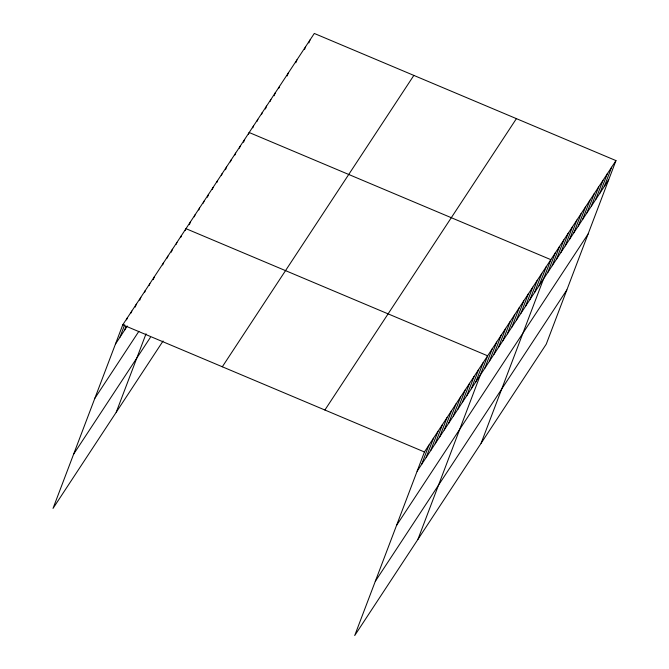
<?xml version="1.0" encoding="UTF-8"?>
<svg xmlns="http://www.w3.org/2000/svg" width="669" height="669" viewBox="0 0 669 669"><rect width="100%" height="100%" fill="white"/><g stroke="black" fill="none" stroke-linecap="round" stroke-linejoin="round"><path stroke-width="1" d="M615.973 160.602L424.439 451.968L354.704 635.55L546.239 344.184L615.973 160.602L314.296 33.45L122.762 324.816L53.027 508.398L163.077 340.989M119.977 337.184L124.718 324.682M126.55 319.874L127.277 317.951M124.493 330.31L125.948 326.464M131.065 313.008L131.793 311.085M135.213 307.096L136.309 304.219M139.729 300.23L140.825 297.345M144.604 292.403L145.34 290.48M149.12 285.538L149.856 283.614M153.268 279.625L154.363 276.74M162.667 264.932L163.395 263.009M167.183 258.067L167.911 256.143M171.331 252.154L172.426 249.269M176.206 244.327L176.942 242.404M180.722 237.462L181.458 235.538M116.23 412.246L146.034 333.798M185.238 230.588L185.965 228.664L487.642 355.816L417.908 539.398M189.386 224.684L190.481 221.799M194.269 216.856L194.997 214.933M198.785 209.991L199.513 208.067M203.301 203.117L204.028 201.193M207.449 197.213L208.544 194.328M212.324 189.386L213.06 187.462M216.84 182.512L217.576 180.588M221.355 175.646L222.083 173.723M225.503 169.742L226.599 166.857M230.387 161.915L231.114 159.991M234.903 155.041L235.63 153.117M239.418 148.175L240.146 146.252M243.566 142.271L244.662 139.386M248.442 134.436L249.177 132.512L550.855 259.664L481.111 443.246M252.782 127.838L253.518 125.914M257.13 121.231L257.858 119.308M261.47 114.625L262.198 112.701M265.442 108.98L266.538 106.095M270.151 101.42L270.878 99.497M274.123 95.776L275.227 92.891M278.831 88.208L279.567 86.284M287.152 75.957L288.247 73.08M295.832 62.752L296.927 59.867M304.52 49.539L305.616 46.663M308.861 42.941L309.956 40.056M421.654 464.336L428.954 445.102M426.161 457.462L433.47 438.237M430.677 450.597L437.986 431.363M435.193 443.731L442.502 424.497M439.709 436.857L447.017 417.632M444.224 429.991L451.525 410.766M448.74 423.126L456.041 403.892M453.256 416.26L460.556 397.026M457.772 409.386L465.072 390.161M462.279 402.521L469.588 383.287M466.795 395.655L474.104 376.421M471.311 388.781L478.619 369.556M475.826 381.915L483.135 362.69M484.858 368.184L492.158 348.95M489.374 361.31L496.674 342.085M493.881 354.445L501.19 335.211M498.397 347.579L505.705 328.345M502.912 340.705L510.221 321.48M507.428 333.839L514.737 314.614M511.944 326.974L519.244 307.74M516.46 320.108L523.76 300.874M520.975 313.234L528.276 294.009M525.491 306.369L532.792 287.135M529.999 299.503L537.307 280.269M534.514 292.629L541.823 273.404M539.03 285.763L546.339 266.538M547.886 272.291L555.195 253.066M552.226 265.685L559.535 246.46M556.566 259.087L563.875 239.853M560.915 252.481L568.215 233.247M565.255 245.874L572.555 226.64M569.595 239.268L576.895 220.042M573.935 232.67L581.244 213.436M578.275 226.063L585.584 206.83M582.615 219.457L589.924 200.223M586.956 212.851L594.264 193.625M591.304 206.244L598.604 187.019M595.644 199.646L602.945 180.413M599.984 193.04L607.285 173.806M604.324 186.434L611.633 167.208M115.461 344.05L127.311 326.02M94.856 398.281L138.876 331.322M73.632 454.167L150.383 337.41M222.317 366.779L413.852 75.413M324.891 410.013L516.418 118.639M417.138 471.202L608.665 179.827M396.533 525.433L588.068 234.066M375.309 581.311L566.835 289.945M122.762 324.816L424.439 451.968"/></g></svg>
